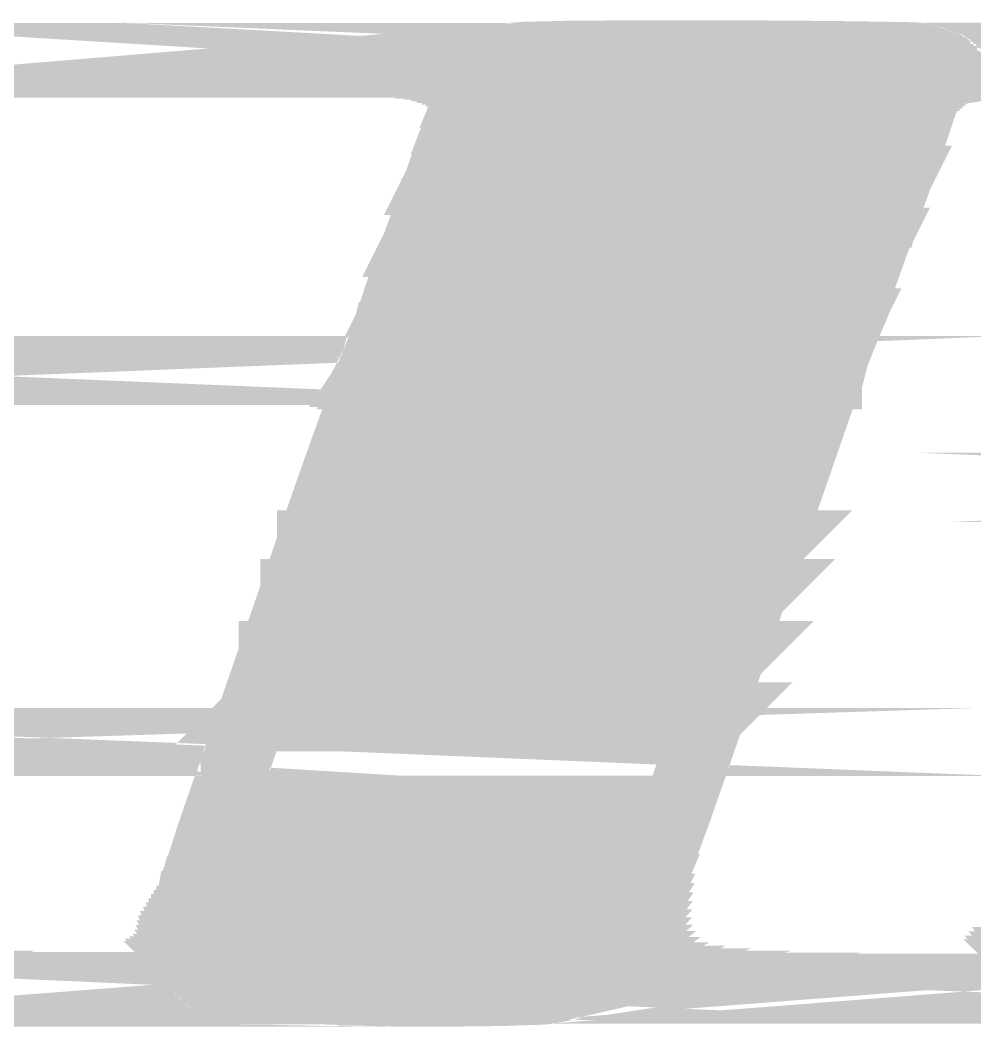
# Model space of a CAD drawing. Extents: x -22 to 239, y -29 to 162.
# Drawn here: x 193.804 to 195.181, y 32.052 to 33.518 of the extents above; entities that cross this region are included whole.
import ezdxf

# ---------------------------------------------------------------- set-up
doc = ezdxf.new("R2010")
doc.units = 0
doc.layers.add('2D_LINE_126', color=255, linetype='CONTINUOUS')

# ---------------------------------------------------------------- blocks, each defined once
blk = doc.blocks.new('SMOOTH_0$1')
at = {"const_width": 0.05}
blk.add_lwpolyline([(-0.025, 0, 1), (0.025, 0, 1)], format="xyb", close=True, dxfattribs=at)
blk = doc.blocks.new('DRAWING_129')
at = {"layer": '2D_LINE_126', "const_width": 0.1}
for points in [[(-6.1554053333, 1.4594226667), (-6.1549746667, 1.4596286667), (-5.731884, 1.4596286667), (-5.727482, 1.4594226667)], [(-3.7108506667, 1.4615533333), (-3.7067586667, 1.4618933333), (-3.0913646667, 1.4618933333), (-3.0906933333, 1.4615533333)], [(-3.7067586667, 1.4618933333), (-3.700526, 1.462412), (-3.0925886667, 1.462412), (-3.0913646667, 1.4618933333)], [(-3.700526, 1.462412), (-3.6909313333, 1.46321), (-3.0949733333, 1.46321), (-3.0925886667, 1.462412)], [(-3.6909313333, 1.46321), (-3.683872, 1.4637966667), (-3.097416, 1.4637966667), (-3.0949733333, 1.46321)], [(-3.683872, 1.4637966667), (-3.679392, 1.4641693333), (-3.099902, 1.4641693333), (-3.097416, 1.4637966667)], [(-3.6775133333, 1.464326), (-3.6689733333, 1.465036), (-3.145646, 1.465036), (-3.102442, 1.464326)], [(-3.679392, 1.4641693333), (-3.6775133333, 1.464326), (-3.102442, 1.464326), (-3.099902, 1.4641693333)], [(-3.7127773333, 1.4612373333), (-3.7124293333, 1.461294), (-3.0901826667, 1.461294), (-3.0900866667, 1.4612373333)], [(-3.7124293333, 1.461294), (-3.7108506667, 1.4615533333), (-3.0906933333, 1.4615533333), (-3.0901826667, 1.461294)], [(-2.4447173333, 1.4651586667), (-2.3872126667, 1.4665166667), (-1.957078, 1.4665166667), (-1.9253386667, 1.4651586667)], [(-3.7146713333, 1.4607673333), (-3.7127773333, 1.4612373333), (-3.0900866667, 1.4612373333), (-3.0892973333, 1.4607673333)], [(-3.7165226667, 1.4601453333), (-3.7151193333, 1.4606166667), (-3.0890446667, 1.4606166667), (-3.0883633333, 1.4601453333)], [(-3.7151193333, 1.4606166667), (-3.7146713333, 1.4607673333), (-3.0892973333, 1.4607673333), (-3.0890446667, 1.4606166667)], [(-3.718316, 1.4593773333), (-3.7171733333, 1.4598666667), (-3.08796, 1.4598666667), (-3.0873553333, 1.4593773333)], [(-3.7171733333, 1.4598666667), (-3.7165226667, 1.4601453333), (-3.0883633333, 1.4601453333), (-3.08796, 1.4598666667)], [(-3.6689733333, 1.465036), (-3.6379613333, 1.4657773333), (-3.1907406667, 1.4657773333), (-3.145646, 1.465036)], [(-2.4923806667, 1.4615533333), (-2.4499346667, 1.465036), (-1.924284, 1.465036), (-1.8944626667, 1.4615533333)], [(-3.6379613333, 1.4657773333), (-3.5934053333, 1.4668426667), (-3.2913933333, 1.4668426667), (-3.1907406667, 1.4657773333)], [(-3.5934053333, 1.4668426667), (-3.5904226667, 1.466848), (-3.291938, 1.466848), (-3.2913933333, 1.4668426667)], [(-3.5904226667, 1.466848), (-3.4096513333, 1.4671973333), (-3.291938, 1.466848)], [(-2.4927533333, 1.4614933333), (-2.4923806667, 1.4615533333), (-1.8944626667, 1.4615533333), (-1.893948, 1.4614933333)], [(-2.4943386667, 1.4612373333), (-2.4927533333, 1.4614933333), (-1.893948, 1.4614933333), (-1.8926466667, 1.4612373333)], [(-6.1578233333, 1.458012), (-6.1554053333, 1.4594226667), (-5.727482, 1.4594226667), (-5.6973333333, 1.458012)], [(-6.16025, 1.456296), (-6.1601153333, 1.4564073333), (-5.6630366667, 1.4564073333), (-5.6606486667, 1.456296)], [(-6.1601153333, 1.4564073333), (-6.1578233333, 1.458012), (-5.6973333333, 1.458012), (-5.6630366667, 1.4564073333)], [(-3.7200433333, 1.4584653333), (-3.719572, 1.458714), (-3.0865373333, 1.458714), (-3.086278, 1.4584653333)], [(-3.719572, 1.458714), (-3.718316, 1.4593773333), (-3.0873553333, 1.4593773333), (-3.0865373333, 1.458714)], [(-3.72164, 1.45745), (-3.7200433333, 1.4584653333), (-3.086278, 1.4584653333), (-3.0852193333, 1.45745)], [(-3.72169, 1.457418), (-3.72164, 1.45745), (-3.0852193333, 1.45745), (-3.0851913333, 1.457418)], [(-3.7232473333, 1.4562413333), (-3.72169, 1.457418), (-3.0851913333, 1.457418), (-3.0841533333, 1.4562413333)], [(-3.7247046667, 1.454942), (-3.7245746667, 1.455058), (-3.083238, 1.455058), (-3.083162, 1.454942)], [(-3.7245746667, 1.455058), (-3.723426, 1.456082), (-3.0840126667, 1.456082), (-3.083238, 1.455058)], [(-3.723426, 1.456082), (-3.7232473333, 1.4562413333), (-3.0841533333, 1.4562413333), (-3.0840126667, 1.456082)], [(-3.726062, 1.4535186667), (-3.7256133333, 1.4539893333), (-3.0825373333, 1.4539893333), (-3.0822713333, 1.4535186667)], [(-3.7256133333, 1.4539893333), (-3.7247046667, 1.454942), (-3.083162, 1.454942), (-3.0825373333, 1.4539893333)], [(-3.727928, 1.451218), (-3.7275126667, 1.4517306667), (-3.081358, 1.4517306667), (-3.0811573333, 1.451218)], [(-3.7275126667, 1.4517306667), (-3.726582, 1.452878), (-3.0819093333, 1.452878), (-3.081358, 1.4517306667)], [(-3.726582, 1.452878), (-3.726062, 1.4535186667), (-3.0822713333, 1.4535186667), (-3.0819093333, 1.452878)], [(-3.7296093333, 1.448776), (-3.7292633333, 1.4492793333), (-3.0806253333, 1.4492793333), (-3.0805626667, 1.448776)], [(-3.7292633333, 1.4492793333), (-3.7286886667, 1.450114), (-3.0808013333, 1.450114), (-3.0806253333, 1.4492793333)], [(-3.7286886667, 1.450114), (-3.7281253333, 1.450932), (-3.0810453333, 1.450932), (-3.0808013333, 1.450114)], [(-3.7281253333, 1.450932), (-3.727928, 1.451218), (-3.0811573333, 1.451218), (-3.0810453333, 1.450932)], [(-3.731094, 1.4462086667), (-3.730302, 1.4475786667), (-3.0804846667, 1.4475786667), (-3.0805393333, 1.4462086667)], [(-3.730302, 1.4475786667), (-3.7298086667, 1.448432), (-3.08052, 1.448432), (-3.0804846667, 1.4475786667)], [(-3.7298086667, 1.448432), (-3.7296093333, 1.448776), (-3.0805626667, 1.448776), (-3.08052, 1.448432)], [(-3.7321306667, 1.4440373333), (-3.731094, 1.4462086667), (-3.0805393333, 1.4462086667), (-3.080626, 1.4440373333)], [(-3.74538, 1.4123126667), (-3.7364746667, 1.433688), (-3.0827153333, 1.433688), (-3.089836, 1.4123126667)], [(-3.73238, 1.4435146667), (-3.7321306667, 1.4440373333), (-3.080626, 1.4440373333), (-3.0806886667, 1.4435146667)], [(-3.7364746667, 1.433688), (-3.735056, 1.437092), (-3.081742, 1.437092), (-3.0827153333, 1.433688)], [(-3.735056, 1.437092), (-3.7336186667, 1.4405426667), (-3.081046, 1.4405426667), (-3.081742, 1.437092)], [(-3.7336186667, 1.4405426667), (-3.73238, 1.4435146667), (-3.0806886667, 1.4435146667), (-3.081046, 1.4405426667)], [(-3.7599653333, 1.3745006667), (-3.74538, 1.4123126667), (-3.089836, 1.4123126667), (-3.1024313333, 1.3745006667)], [(-3.76318, 1.3654466667), (-3.7599653333, 1.3745006667), (-3.1024313333, 1.3745006667), (-3.1054473333, 1.3654466667)], [(-3.77494, 1.33232), (-3.76318, 1.3654466667), (-3.1054473333, 1.3654466667), (-3.1168506667, 1.33232)], [(-3.7905246667, 1.287068), (-3.77494, 1.33232), (-3.1168506667, 1.33232), (-3.132428, 1.287068)], [(-3.790526, 1.2870653333), (-3.7905246667, 1.287068), (-3.132428, 1.287068), (-3.1324293333, 1.2870653333)], [(-3.7933253333, 1.2790393333), (-3.790526, 1.2870653333), (-3.1324293333, 1.2870653333), (-3.135192, 1.2790393333)], [(-3.80694, 1.2400073333), (-3.7933253333, 1.2790393333), (-3.135192, 1.2790393333), (-3.149054, 1.2400073333)], [(-3.8218793333, 1.1976793333), (-3.8069406667, 1.2400046667), (-3.1490546667, 1.2400046667), (-3.164086, 1.1976793333)], [(-3.8069406667, 1.2400046667), (-3.80694, 1.2400073333), (-3.149054, 1.2400073333), (-3.1490546667, 1.2400046667)], [(-3.8322293333, 1.1690433333), (-3.8218813333, 1.197674), (-3.164088, 1.197674), (-3.174256, 1.1690433333)], [(-3.8218813333, 1.197674), (-3.8218806667, 1.1976753333), (-3.1640873333, 1.1976753333), (-3.164088, 1.197674)], [(-3.8218806667, 1.1976753333), (-3.8218793333, 1.1976793333), (-3.164086, 1.1976793333), (-3.1640873333, 1.1976753333)], [(-3.83348, 1.1655753333), (-3.8322293333, 1.1690433333), (-3.174256, 1.1690433333), (-3.1754873333, 1.1655753333)], [(-3.8408733333, 1.145074), (-3.83348, 1.1655753333), (-3.1754873333, 1.1655753333), (-3.1827986667, 1.145074)], [(-3.8476593333, 1.1255626667), (-3.8408733333, 1.145074), (-3.1827986667, 1.145074), (-3.1897573333, 1.1255626667)], [(-3.8498893333, 1.1191513333), (-3.84766, 1.1255606667), (-3.189758, 1.1255606667), (-3.1920226667, 1.1191513333)], [(-3.84766, 1.1255606667), (-3.8476593333, 1.1255626667), (-3.1897573333, 1.1255626667), (-3.189758, 1.1255606667)], [(-3.8579846667, 1.095086), (-3.8498893333, 1.1191513333), (-3.1920226667, 1.1191513333), (-3.200526, 1.095086)], [(-3.8624393333, 1.081004), (-3.8579846667, 1.095086), (-3.200526, 1.095086), (-3.205502, 1.081004)], [(-3.86244, 1.0810026667), (-3.8624393333, 1.081004), (-3.205502, 1.081004), (-3.2055026667, 1.0810026667)], [(-3.8635533333, 1.077484), (-3.86244, 1.0810026667), (-3.2055026667, 1.0810026667), (-3.2067366667, 1.077484)], [(-3.8685786667, 1.0614493333), (-3.8635533333, 1.077484), (-3.2067366667, 1.077484), (-3.212358, 1.0614493333)], [(-3.8747686667, 1.0428046667), (-3.8685826667, 1.0614373333), (-3.2123626667, 1.0614373333), (-3.2188953333, 1.0428046667)], [(-3.8685826667, 1.0614373333), (-3.86858, 1.061444), (-3.21236, 1.061444), (-3.2123626667, 1.0614373333)], [(-3.86858, 1.061444), (-3.8685786667, 1.0614493333), (-3.212358, 1.0614493333), (-3.21236, 1.061444)], [(-3.876194, 1.0386913333), (-3.8761926667, 1.038694), (-3.2203366667, 1.038694), (-3.2203373333, 1.0386913333)], [(-3.8810953333, 1.0245453333), (-3.876194, 1.0386913333), (-3.2203373333, 1.0386913333), (-3.2252346667, 1.0245453333)], [(-3.8761926667, 1.038694), (-3.8747713333, 1.0427953333), (-3.2188986667, 1.0427953333), (-3.2203366667, 1.038694)], [(-3.8747713333, 1.0427953333), (-3.87477, 1.0428), (-3.2188966667, 1.0428), (-3.2188986667, 1.0427953333)], [(-3.87477, 1.0428), (-3.8747686667, 1.0428046667), (-3.2188953333, 1.0428046667), (-3.2188966667, 1.0428)], [(-3.8865286667, 1.0097553333), (-3.8811, 1.0245326667), (-3.2252393333, 1.0245326667), (-3.2303546667, 1.0097553333)], [(-3.8811, 1.0245326667), (-3.8810973333, 1.0245393333), (-3.2252366667, 1.0245393333), (-3.2252393333, 1.0245326667)], [(-3.8810973333, 1.0245393333), (-3.8810953333, 1.0245453333), (-3.2252346667, 1.0245453333), (-3.2252366667, 1.0245393333)], [(-6.4690233333, 1.0125493333), (-6.4690226667, 1.01255), (-5.8188673333, 1.01255), (-5.8188513333, 1.0125493333)], [(-6.4690226667, 1.01255), (-6.4689506667, 1.0126566667), (-5.8213646667, 1.0126566667), (-5.8188673333, 1.01255)], [(-6.4689506667, 1.0126566667), (-6.4689493333, 1.012658), (-5.8213953333, 1.012658), (-5.8213646667, 1.0126566667)], [(-5.4725266667, 1.0124046667), (-5.4724933333, 1.012406), (-4.8392913333, 1.012406), (-4.8392913333, 1.0124046667)], [(-5.47396, 1.01234), (-5.4725266667, 1.0124046667), (-4.8392913333, 1.0124046667), (-4.839284, 1.01234)], [(-5.4739766667, 1.0123386667), (-5.47396, 1.01234), (-4.839284, 1.01234), (-4.839284, 1.0123386667)], [(-3.8865306667, 1.0097506667), (-3.8865293333, 1.0097526667), (-3.2303553333, 1.0097526667), (-3.230356, 1.0097506667)], [(-3.901664, 0.969406), (-3.8878306667, 1.006284), (-3.231556, 1.006284), (-3.2442566667, 0.969406)], [(-3.8878306667, 1.006284), (-3.88783, 1.0062853333), (-3.231556, 1.0062853333), (-3.231556, 1.006284)], [(-3.88783, 1.0062853333), (-3.8865306667, 1.0097506667), (-3.230356, 1.0097506667), (-3.231556, 1.0062853333)], [(-3.8865293333, 1.0097526667), (-3.8865286667, 1.0097553333), (-3.2303546667, 1.0097553333), (-3.2303553333, 1.0097526667)], [(-3.9241013333, 0.9081766667), (-3.904558, 0.9616906667), (-3.246926, 0.9616906667), (-3.2654373333, 0.9081766667)], [(-3.904558, 0.9616906667), (-3.901664, 0.969406), (-3.2442566667, 0.969406), (-3.246926, 0.9616906667)], [(-3.944452, 0.8512253333), (-3.9244646667, 0.9071813333), (-3.265782, 0.9071813333), (-3.2851713333, 0.8512253333)], [(-3.9244646667, 0.9071813333), (-3.9241013333, 0.9081766667), (-3.2654373333, 0.9081766667), (-3.265782, 0.9071813333)], [(-3.949102, 0.8378806667), (-3.944452, 0.8512253333), (-3.2851713333, 0.8512253333), (-3.289796, 0.8378806667)], [(-3.962748, 0.7987166667), (-3.949102, 0.8378806667), (-3.289796, 0.8378806667), (-3.30339, 0.7987166667)], [(-0.6986326667, 0.843778), (-0.6986646667, 0.8437793333), (0.0463306667, 0.8437793333), (0.046332, 0.843778)], [(-1.663824, 0.8439166667), (-1.663824, 0.843918), (-0.7009546667, 0.843918), (-0.700986, 0.8439166667)], [(-3.9735473333, 0.76736), (-3.962748, 0.7987166667), (-3.30339, 0.7987166667), (-3.3142746667, 0.76736)], [(-3.99942, 0.6924213333), (-3.97589, 0.7605573333), (-3.316634, 0.7605573333), (-3.3402626667, 0.6924213333)], [(-3.97589, 0.760558), (-3.9735473333, 0.76736), (-3.3142746667, 0.76736), (-3.3166333333, 0.760558)], [(-3.97589, 0.7605573333), (-3.97589, 0.760558), (-3.3166333333, 0.760558), (-3.316634, 0.7605573333)], [(-4.0268346667, 0.6131093333), (-4.0000786667, 0.6905153333), (-3.340924, 0.6905153333), (-3.3676893333, 0.6131093333)], [(-4.0000786667, 0.690516), (-3.99942, 0.6924213333), (-3.3402626667, 0.6924213333), (-3.3409233333, 0.690516)], [(-4.0000786667, 0.6905153333), (-4.0000786667, 0.690516), (-3.3409233333, 0.690516), (-3.340924, 0.6905153333)], [(-4.03109, 0.6008086667), (-4.0268346667, 0.6131093333), (-3.3676893333, 0.6131093333), (-3.3719426667, 0.6008086667)], [(-4.054924, 0.531918), (-4.03109, 0.600808), (-3.3719433333, 0.600808), (-3.39571, 0.531918)], [(-4.03109, 0.600808), (-4.03109, 0.6008086667), (-3.3719426667, 0.6008086667), (-3.3719433333, 0.600808)], [(-4.061564, 0.5126106667), (-4.054924, 0.531918), (-3.39571, 0.531918), (-3.4023706667, 0.5126106667)], [(-4.0615646667, 0.51261), (-4.061564, 0.5126106667), (-3.4023706667, 0.5126106667), (-3.4023713333, 0.51261)], [(-4.0862533333, 0.4408266667), (-4.0615646667, 0.51261), (-3.4023713333, 0.51261), (-3.427056, 0.4408266667)], [(-6.8345706667, 0.4753293333), (-6.83296, 0.477706), (-6.033226, 0.477706), (-6.1179753333, 0.4753293333)], [(-6.8345713333, 0.4753286667), (-6.8345706667, 0.4753293333), (-6.1179753333, 0.4753293333), (-6.117996, 0.4753286667)], [(-5.4834693333, 0.4773253333), (-5.483486, 0.477326), (-4.7741153333, 0.477326), (-4.7741153333, 0.4773253333)], [(-5.4834533333, 0.4773246667), (-5.4834693333, 0.4773253333), (-4.7741153333, 0.4773253333), (-4.7741153333, 0.4773246667)], [(-5.4811346667, 0.4771833333), (-5.4834533333, 0.4773246667), (-4.7741153333, 0.4773246667), (-4.7740993333, 0.4771833333)], [(-5.481106, 0.4771813333), (-5.4811346667, 0.4771833333), (-4.7740993333, 0.4771833333), (-4.7740986667, 0.4771813333)], [(-4.107942, 0.3777666667), (-4.0862533333, 0.4408266667), (-3.427056, 0.4408266667), (-3.4491586667, 0.3777666667)], [(-4.122332, 0.3359273333), (-4.107942, 0.3777666667), (-3.4491586667, 0.3777666667), (-3.464468, 0.3359273333)], [(-4.1283893333, 0.316672), (-4.122332, 0.3359273333), (-3.464468, 0.3359273333), (-3.4715133333, 0.316672)], [(-4.144768, 0.264608), (-4.1283893333, 0.316672), (-3.4715133333, 0.316672), (-3.4913826667, 0.264608)], [(-4.1511113333, 0.2402606667), (-4.1458213333, 0.2612593333), (-3.4928213333, 0.2612593333), (-3.501842, 0.2402606667)], [(-4.1458213333, 0.2612593333), (-4.144768, 0.264608), (-3.4913826667, 0.264608), (-3.4928213333, 0.2612593333)], [(-4.15431, 0.2226426667), (-4.1518333333, 0.236284), (-3.50355, 0.236284), (-3.5104853333, 0.2226426667)], [(-4.1518333333, 0.236284), (-4.1511113333, 0.2402606667), (-3.501842, 0.2402606667), (-3.50355, 0.236284)], [(-4.1549993333, 0.2188486667), (-4.15431, 0.2226426667), (-3.5104853333, 0.2226426667), (-3.51271, 0.2188486667)], [(-4.155662, 0.2128093333), (-4.1549993333, 0.2188486667), (-3.51271, 0.2188486667), (-3.516252, 0.2128093333)], [(-4.1552153333, 0.196742), (-4.1556513333, 0.2006453333), (-3.5241253333, 0.2006453333), (-3.5267413333, 0.196742)], [(-4.1556513333, 0.2006453333), (-4.15588, 0.2067266667), (-3.5200486667, 0.2067266667), (-3.5241253333, 0.2006453333)], [(-4.15588, 0.2067266667), (-4.155782, 0.209464), (-3.518214, 0.209464), (-3.5200486667, 0.2067266667)], [(-4.155782, 0.209464), (-4.155662, 0.2128093333), (-3.516252, 0.2128093333), (-3.518214, 0.209464)], [(-4.152816, 0.1847533333), (-4.15385, 0.188574), (-3.53298, 0.188574), (-3.5358973333, 0.1847533333)], [(-4.1521353333, 0.1822406667), (-4.152816, 0.1847533333), (-3.5358973333, 0.1847533333), (-3.5380806667, 0.1822406667)], [(-4.15385, 0.188574), (-4.154976, 0.194596), (-3.52838, 0.194596), (-3.53298, 0.188574)], [(-4.154976, 0.194596), (-4.1552153333, 0.196742), (-3.5267413333, 0.196742), (-3.52838, 0.194596)], [(-4.1486966667, 0.173402), (-4.1498773333, 0.17605), (-3.5434593333, 0.17605), (-3.5457593333, 0.173402)], [(-4.146744, 0.1690226667), (-4.1486966667, 0.173402), (-3.5457593333, 0.173402), (-3.5500773333, 0.1690226667)], [(-4.1498773333, 0.17605), (-4.1521353333, 0.1822406667), (-3.5380806667, 0.1822406667), (-3.5434593333, 0.17605)], [(-4.1379473333, 0.1533733333), (-4.13937, 0.155538), (-3.5643586667, 0.155538), (-3.5667913333, 0.1533733333)], [(-4.13937, 0.155538), (-4.1432313333, 0.162166), (-3.5569106667, 0.162166), (-3.5643586667, 0.155538)], [(-4.1435006667, 0.162692), (-4.146744, 0.1690226667), (-3.5500773333, 0.1690226667), (-3.55632, 0.162692)], [(-4.1432313333, 0.162166), (-4.1435006667, 0.162692), (-3.55632, 0.162692), (-3.5569106667, 0.162166)], [(-2.9212293333, 0.1529893333), (-2.9258093333, 0.159408), (-2.3415166667, 0.159408), (-2.3486773333, 0.1529893333)], [(-4.126854, 0.139208), (-4.12982, 0.142356), (-3.5814773333, 0.142356), (-3.586156, 0.139208)], [(-4.1318686667, 0.144804), (-4.1325866667, 0.145662), (-3.5767333333, 0.145662), (-3.5778393333, 0.144804)], [(-4.12982, 0.142356), (-4.1318686667, 0.144804), (-3.5778393333, 0.144804), (-3.5814773333, 0.142356)], [(-4.1325866667, 0.145662), (-4.135158, 0.14913), (-3.5722626667, 0.14913), (-3.5767333333, 0.145662)], [(-4.135158, 0.14913), (-4.1379473333, 0.1533733333), (-3.5667913333, 0.1533733333), (-3.5722626667, 0.14913)], [(-2.9071766667, 0.137888), (-2.910686, 0.1412513333), (-2.3638933333, 0.1412513333), (-2.3688593333, 0.137888)], [(-2.9127433333, 0.1433766667), (-2.9161826667, 0.14693), (-2.356226, 0.14693), (-2.360756, 0.1433766667)], [(-2.910686, 0.1412513333), (-2.9127433333, 0.1433766667), (-2.360756, 0.1433766667), (-2.3638933333, 0.1412513333)], [(-2.9203013333, 0.1518753333), (-2.9212293333, 0.1529893333), (-2.3486773333, 0.1529893333), (-2.3499206667, 0.1518753333)], [(-2.9161826667, 0.14693), (-2.9203013333, 0.1518753333), (-2.3499206667, 0.1518753333), (-2.356226, 0.14693)], [(-5.305912, 0.1251866667), (-5.34396, 0.1268986667), (-4.817898, 0.1268986667), (-4.8235773333, 0.1251866667)], [(-5.3515853333, 0.127632), (-5.3628853333, 0.1287186667), (-4.8126133333, 0.1287186667), (-4.815464, 0.127632)], [(-5.34396, 0.1268986667), (-5.3515853333, 0.127632), (-4.815464, 0.127632), (-4.817898, 0.1268986667)], [(-4.1246253333, 0.136978), (-4.126854, 0.139208), (-3.586156, 0.139208), (-3.58947, 0.136978)], [(-4.12003, 0.1323806667), (-4.1246253333, 0.136978), (-3.58947, 0.136978), (-3.59747, 0.1323806667)], [(-4.116038, 0.128386), (-4.12003, 0.1323806667), (-3.59747, 0.1323806667), (-3.6057873333, 0.128386)], [(-4.11267, 0.125016), (-4.116038, 0.128386), (-3.6057873333, 0.128386), (-3.6143753333, 0.125016)], [(-2.902084, 0.133006), (-2.9071766667, 0.137888), (-2.3688593333, 0.137888), (-2.377354, 0.133006)], [(-2.897658, 0.128764), (-2.902084, 0.133006), (-2.377354, 0.133006), (-2.386186, 0.128764)], [(-2.8939246667, 0.1251853333), (-2.897658, 0.128764), (-2.386186, 0.128764), (-2.3953066667, 0.1251853333)], [(-6.8877406667, 0.1153546667), (-6.9406253333, 0.1171006667), (-6.5340986667, 0.1171006667), (-6.615788, 0.1153546667)], [(-6.8818506667, 0.11516), (-6.8877406667, 0.1153546667), (-6.615788, 0.1153546667), (-6.654788, 0.11516)], [(-6.9407886667, 0.1171173333), (-6.9566946667, 0.1187353333), (-6.4957513333, 0.1187353333), (-6.533324, 0.1171173333)], [(-6.9566946667, 0.1187353333), (-6.962344, 0.1197686667), (-6.4717486667, 0.1197686667), (-6.4957513333, 0.1187353333)], [(-5.2757693333, 0.1238306667), (-5.305912, 0.1251866667), (-4.8235773333, 0.1251866667), (-4.8296093333, 0.1238306667)], [(-3.9304246667, 0.1169706667), (-4.1064453333, 0.1187873333), (-3.648662, 0.1187873333), (-3.7067186667, 0.1169706667)], [(-4.1064453333, 0.1187873333), (-4.1065453333, 0.1188873333), (-3.6454666667, 0.1188873333), (-3.648662, 0.1187873333)], [(-4.9797233333, 0.1190193333), (-5.1094506667, 0.1206226667), (-4.8574946667, 0.1206226667), (-4.8767013333, 0.1190193333)], [(-5.1094506667, 0.1206226667), (-5.1841753333, 0.122064), (-4.840234, 0.122064), (-4.8574946667, 0.1206226667)], [(-2.711526, 0.1169706667), (-2.8872506667, 0.118788), (-2.430148, 0.118788), (-2.4881126667, 0.1169706667)], [(-2.8872506667, 0.118788), (-2.887356, 0.1188886667), (-2.426936, 0.1188886667), (-2.430148, 0.118788)], [(-5.1841753333, 0.122064), (-5.2496986667, 0.123328), (-4.831846, 0.123328), (-4.840234, 0.122064)], [(-5.2496986667, 0.123328), (-5.2757693333, 0.1238306667), (-4.8296093333, 0.1238306667), (-4.831846, 0.123328)], [(-4.1065453333, 0.1188873333), (-4.1071253333, 0.119468), (-3.6379526667, 0.119468), (-3.6454666667, 0.1188873333)], [(-1.7375226667, 0.1165466667), (-1.7923573333, 0.118638), (-1.352864, 0.118638), (-1.5353186667, 0.1165466667)], [(-4.1071253333, 0.119468), (-4.108258, 0.1206013333), (-3.630528, 0.1206013333), (-3.6379526667, 0.119468)], [(-4.1099386667, 0.1222826667), (-4.11267, 0.125016), (-3.6143753333, 0.125016), (-3.6232093333, 0.1222826667)], [(-4.108258, 0.1206013333), (-4.1099386667, 0.1222826667), (-3.6232093333, 0.1222826667), (-3.630528, 0.1206013333)], [(-3.8801066667, 0.1164506667), (-3.9304246667, 0.1169706667), (-3.7067186667, 0.1169706667), (-3.749632, 0.1164506667)], [(-3.784694, 0.1160266667), (-3.8801066667, 0.1164506667), (-3.749632, 0.1164506667)], [(-2.887356, 0.1188886667), (-2.8879606667, 0.119468), (-2.4194293333, 0.119468), (-2.426936, 0.1188886667)], [(-2.8879606667, 0.119468), (-2.8891426667, 0.1206013333), (-2.412006, 0.1206013333), (-2.4194293333, 0.119468)], [(-0.329664, 0.1045326667), (-0.3400693333, 0.1049113333), (0.2563073333, 0.1049113333), (0.2551413333, 0.1045326667)], [(-0.2846393333, 0.1028953333), (-0.329664, 0.1045326667), (0.2551413333, 0.1045326667), (0.2480693333, 0.1028953333)], [(-0.26919, 0.1023333333), (-0.2846393333, 0.1028953333), (0.2480693333, 0.1028953333), (0.24412, 0.1023333333)]]:
    blk.add_lwpolyline(points, close=True, dxfattribs=at)
blk.add_lwpolyline([(-3.7266346667, 1.454022), (-3.7285386667, 1.4516753333), (-3.7302546667, 1.4491833333), (-3.7317686667, 1.446564), (-3.733076, 1.443826), (-3.746088, 1.412596), (-3.76068, 1.374766), (-3.77566, 1.332568), (-3.7912453333, 1.2873166667), (-3.8076593333, 1.240258), (-3.822598, 1.1979326667), (-3.832946, 1.169302), (-3.84159, 1.1453326667), (-3.8506093333, 1.1194013333), (-3.85871, 1.09532), (-3.8642793333, 1.077714), (-3.869306, 1.0616773333), (-3.8754913333, 1.0430446667), (-3.8818153333, 1.0247953333), (-3.887244, 1.0100186667), (-3.9052713333, 0.961958), (-3.9251806667, 0.9074426667), (-3.9451693333, 0.851482), (-3.9634673333, 0.7989673333), (-3.9766106667, 0.760806), (-4.00014, 0.69267), (-4.0275546667, 0.6133586667), (-4.055644, 0.5321666667), (-4.1230553333, 0.3361653333), (-4.1465546667, 0.2614673333), (-4.1518566667, 0.240422), (-4.1557533333, 0.2189586667), (-4.156422, 0.212864), (-4.1566426667, 0.206726), (-4.1564113333, 0.200588), (-4.1557306667, 0.194484), (-4.154594, 0.188404), (-4.1528626667, 0.18201), (-4.150584, 0.1757633333), (-4.1474313333, 0.168694), (-4.1439, 0.1618006667), (-4.140018, 0.155136), (-4.1357826667, 0.1486933333), (-4.133186, 0.1451906667), (-4.13039, 0.14185), (-4.1274, 0.138676), (-4.1067646667, 0.1180286667), (-3.88011, 0.1156886667), (-3.784692, 0.1152646667), (-3.7067013333, 0.1162086667), (-3.645426, 0.1181266667), (-3.6378653333, 0.11871), (-3.630386, 0.119852), (-3.6230106667, 0.1215466667), (-3.6141233333, 0.124296), (-3.6054826667, 0.1276866667), (-3.5971153333, 0.131706), (-3.5890666667, 0.1363306667), (-3.5773926667, 0.144186), (-3.5663033333, 0.1527873333), (-3.5557946667, 0.1621386667), (-3.5452, 0.172884), (-3.535306, 0.184272), (-3.526122, 0.196298), (-3.517568, 0.2090586667), (-3.509816, 0.2222766667), (-3.5028593333, 0.2359613333), (-3.4906766667, 0.2643206667), (-3.470798, 0.31641), (-3.4484426667, 0.3775053333), (-3.4263353333, 0.4405786667), (-3.4016506667, 0.5123626667), (-3.3712226667, 0.6005593333), (-3.3402033333, 0.6902666667), (-3.3135546667, 0.7671106667), (-3.289076, 0.8376306667), (-3.2647173333, 0.9079273333), (-3.2435366667, 0.969158), (-3.230836, 1.006036), (-3.2196173333, 1.038442), (-3.204784, 1.08075), (-3.1890393333, 1.1253066667), (-3.1747693333, 1.16532), (-3.134474, 1.2787846667), (-3.104724, 1.365206), (-3.0819873333, 1.4334633333), (-3.0810013333, 1.4369106667), (-3.0802933333, 1.4404213333), (-3.079866, 1.4439773333), (-3.079722, 1.4475786667), (-3.07976, 1.4484946667), (-3.0798733333, 1.4494046667), (-3.080062, 1.450302), (-3.0803246667, 1.4511806667), (-3.0806593333, 1.4520353333), (-3.0812333333, 1.4532306667), (-3.0818866667, 1.4543866667), (-3.0826153333, 1.4554973333), (-3.083422, 1.4565646667), (-3.0846693333, 1.4579786667), (-3.0860326667, 1.459286), (-3.0875033333, 1.4604773333), (-3.0886326667, 1.461258), (-3.0898153333, 1.4619626667), (-3.0910433333, 1.4625846667), (-3.0923193333, 1.4631253333), (-3.0947626667, 1.4639426667), (-3.0972706667, 1.4645453333), (-3.099822, 1.464928), (-3.102412, 1.4650873333), (-3.1907326667, 1.4665393333), (-3.2919353333, 1.46761), (-3.4096526667, 1.4679593333), (-3.593414, 1.4676046667), (-3.669014, 1.4657973333), (-3.710944, 1.46231), (-3.7129306667, 1.461984), (-3.7148853333, 1.4614993333), (-3.716794, 1.460858), (-3.7186453333, 1.4600653333), (-3.720426, 1.4591253333), (-3.7221253333, 1.4580446667), (-3.7237313333, 1.45683), (-3.7252346667, 1.45549), (-3.7266346667, 1.454022)], dxfattribs=at)
at = {"layer": '2D_LINE_126'}
for p in [(-3.7171733333, 1.4598666667), (-3.7171733333, 1.4598666667), (-3.7165226667, 1.4601453333), (-3.7165226667, 1.4601453333), (-3.7151193333, 1.4606166667), (-3.7151193333, 1.4606166667), (-3.7146713333, 1.4607673333), (-3.7146713333, 1.4607673333), (-3.7127773333, 1.4612373333), (-3.7127773333, 1.4612373333), (-3.7124293333, 1.461294), (-3.7124293333, 1.461294), (-3.7108506667, 1.4615533333), (-3.7108506667, 1.4615533333), (-3.7067586667, 1.4618933333), (-3.7067586667, 1.4618933333), (-3.700526, 1.462412), (-3.700526, 1.462412), (-3.6909313333, 1.46321), (-3.6909313333, 1.46321), (-3.683872, 1.4637966667), (-3.683872, 1.4637966667), (-3.679392, 1.4641693333), (-3.679392, 1.4641693333), (-3.6775133333, 1.464326), (-3.6775133333, 1.464326), (-3.6689733333, 1.465036), (-3.6689733333, 1.465036), (-3.6379613333, 1.4657773333), (-3.6379613333, 1.4657773333), (-3.5934053333, 1.4668426667), (-3.5934053333, 1.4668426667), (-3.5904226667, 1.466848), (-3.5904226667, 1.466848), (-3.4096513333, 1.4671973333), (-3.2913933333, 1.4668426667), (-3.1907406667, 1.4657773333), (-3.145646, 1.465036), (-3.102442, 1.464326), (-3.099902, 1.4641693333), (-3.099902, 1.4641693333), (-3.097416, 1.4637966667), (-3.097416, 1.4637966667), (-3.0949733333, 1.46321), (-3.0949733333, 1.46321), (-3.0925886667, 1.462412), (-3.0925886667, 1.462412), (-3.0913646667, 1.4618933333), (-3.0913646667, 1.4618933333), (-3.0906933333, 1.4615533333), (-3.0906933333, 1.4615533333), (-3.0901826667, 1.461294), (-3.0901826667, 1.461294), (-3.0900866667, 1.4612373333), (-3.0900866667, 1.4612373333), (-3.0892973333, 1.4607673333), (-3.0892973333, 1.4607673333), (-3.0890446667, 1.4606166667), (-3.0890446667, 1.4606166667), (-3.0883633333, 1.4601453333), (-3.0883633333, 1.4601453333), (-3.08796, 1.4598666667), (-3.08796, 1.4598666667), (-3.7317686667, 1.446564), (-3.731094, 1.4462086667), (-3.731094, 1.4462086667), (-3.730302, 1.4475786667), (-3.730302, 1.4475786667), (-3.7302546667, 1.4491833333), (-3.7298086667, 1.448432), (-3.7298086667, 1.448432), (-3.7296093333, 1.448776), (-3.7296093333, 1.448776), (-3.7292633333, 1.4492793333), (-3.7292633333, 1.4492793333), (-3.7286886667, 1.450114), (-3.7286886667, 1.450114), (-3.7285386667, 1.4516753333), (-3.7281253333, 1.450932), (-3.7281253333, 1.450932), (-3.727928, 1.451218), (-3.727928, 1.451218), (-3.7275126667, 1.4517306667), (-3.7275126667, 1.4517306667), (-3.7266346667, 1.454022), (-3.726582, 1.452878), (-3.726582, 1.452878), (-3.726062, 1.4535186667), (-3.726062, 1.4535186667), (-3.7256133333, 1.4539893333), (-3.7256133333, 1.4539893333), (-3.7247046667, 1.454942), (-3.7247046667, 1.454942), (-3.7245746667, 1.455058), (-3.7245746667, 1.455058), (-3.723426, 1.456082), (-3.723426, 1.456082), (-3.7232473333, 1.4562413333), (-3.7232473333, 1.4562413333), (-3.72169, 1.457418), (-3.72169, 1.457418), (-3.72164, 1.45745), (-3.72164, 1.45745), (-3.7200433333, 1.4584653333), (-3.7200433333, 1.4584653333), (-3.719572, 1.458714), (-3.719572, 1.458714), (-3.718316, 1.4593773333), (-3.718316, 1.4593773333), (-3.0873553333, 1.4593773333), (-3.0873553333, 1.4593773333), (-3.0865373333, 1.458714), (-3.0865373333, 1.458714), (-3.086278, 1.4584653333), (-3.086278, 1.4584653333), (-3.0852193333, 1.45745), (-3.0852193333, 1.45745), (-3.0851913333, 1.457418), (-3.0851913333, 1.457418), (-3.0841533333, 1.4562413333), (-3.0841533333, 1.4562413333), (-3.0840126667, 1.456082), (-3.0840126667, 1.456082), (-3.083238, 1.455058), (-3.083238, 1.455058), (-3.083162, 1.454942), (-3.083162, 1.454942), (-3.0825373333, 1.4539893333), (-3.0825373333, 1.4539893333), (-3.0822713333, 1.4535186667), (-3.0822713333, 1.4535186667), (-3.0819093333, 1.452878), (-3.0819093333, 1.452878), (-3.081358, 1.4517306667), (-3.081358, 1.4517306667), (-3.0811573333, 1.451218), (-3.0811573333, 1.451218), (-3.0810453333, 1.450932), (-3.0810453333, 1.450932), (-3.0808013333, 1.450114), (-3.0808013333, 1.450114), (-3.0806253333, 1.4492793333), (-3.0806253333, 1.4492793333), (-3.0805626667, 1.448776), (-3.0805626667, 1.448776), (-3.0805393333, 1.4462086667), (-3.0805393333, 1.4462086667), (-3.08052, 1.448432), (-3.08052, 1.448432), (-3.0804846667, 1.4475786667), (-3.0804846667, 1.4475786667), (-3.7364746667, 1.433688), (-3.7364746667, 1.433688), (-3.735056, 1.437092), (-3.735056, 1.437092), (-3.7336186667, 1.4405426667), (-3.7336186667, 1.4405426667), (-3.733076, 1.443826), (-3.73238, 1.4435146667), (-3.73238, 1.4435146667), (-3.7321306667, 1.4440373333), (-3.7321306667, 1.4440373333), (-3.0827153333, 1.433688), (-3.0827153333, 1.433688), (-3.081742, 1.437092), (-3.081742, 1.437092), (-3.081046, 1.4405426667), (-3.081046, 1.4405426667), (-3.0806886667, 1.4435146667), (-3.0806886667, 1.4435146667), (-3.080626, 1.4440373333), (-3.080626, 1.4440373333), (-3.746088, 1.412596), (-3.74538, 1.4123126667), (-3.74538, 1.4123126667), (-3.089836, 1.4123126667), (-3.089836, 1.4123126667), (-3.76068, 1.374766), (-3.7599653333, 1.3745006667), (-3.7599653333, 1.3745006667), (-3.1024313333, 1.3745006667), (-3.1024313333, 1.3745006667), (-3.76318, 1.3654466667), (-3.76318, 1.3654466667), (-3.1054473333, 1.3654466667), (-3.1054473333, 1.3654466667), (-3.77566, 1.332568), (-3.77494, 1.33232), (-3.77494, 1.33232), (-3.1168506667, 1.33232), (-3.1168506667, 1.33232), (-3.790526, 1.2870653333), (-3.790526, 1.2870653333), (-3.7905246667, 1.287068), (-3.7905246667, 1.287068), (-3.1324293333, 1.2870653333), (-3.1324293333, 1.2870653333), (-3.132428, 1.287068), (-3.132428, 1.287068), (-3.7933253333, 1.2790393333), (-3.7933253333, 1.2790393333), (-3.135192, 1.2790393333), (-3.135192, 1.2790393333), (-3.8069406667, 1.2400046667), (-3.8069406667, 1.2400046667), (-3.80694, 1.2400073333), (-3.80694, 1.2400073333), (-3.1490546667, 1.2400046667), (-3.1490546667, 1.2400046667), (-3.149054, 1.2400073333), (-3.149054, 1.2400073333), (-3.8218813333, 1.197674), (-3.8218813333, 1.197674), (-3.8218806667, 1.1976753333), (-3.8218806667, 1.1976753333), (-3.8218793333, 1.1976793333), (-3.8218793333, 1.1976793333), (-3.164088, 1.197674), (-3.164088, 1.197674), (-3.1640873333, 1.1976753333), (-3.1640873333, 1.1976753333), (-3.164086, 1.1976793333), (-3.164086, 1.1976793333), (-3.8322293333, 1.1690433333), (-3.8322293333, 1.1690433333), (-3.174256, 1.1690433333), (-3.174256, 1.1690433333), (-3.83348, 1.1655753333), (-3.83348, 1.1655753333), (-3.1754873333, 1.1655753333), (-3.1754873333, 1.1655753333), (-3.8408733333, 1.145074), (-3.8408733333, 1.145074), (-3.1827986667, 1.145074), (-3.1827986667, 1.145074), (-3.84766, 1.1255606667), (-3.84766, 1.1255606667), (-3.8476593333, 1.1255626667), (-3.8476593333, 1.1255626667), (-3.189758, 1.1255606667), (-3.189758, 1.1255606667), (-3.1897573333, 1.1255626667), (-3.1897573333, 1.1255626667), (-3.8498893333, 1.1191513333), (-3.8498893333, 1.1191513333), (-3.1920226667, 1.1191513333), (-3.1920226667, 1.1191513333), (-3.8579846667, 1.095086), (-3.8579846667, 1.095086), (-3.200526, 1.095086), (-3.200526, 1.095086), (-3.86244, 1.0810026667), (-3.86244, 1.0810026667), (-3.8624393333, 1.081004), (-3.8624393333, 1.081004), (-3.2055026667, 1.0810026667), (-3.2055026667, 1.0810026667), (-3.205502, 1.081004), (-3.205502, 1.081004), (-3.8635533333, 1.077484), (-3.8635533333, 1.077484), (-3.2067366667, 1.077484), (-3.2067366667, 1.077484), (-3.8685826667, 1.0614373333), (-3.8685826667, 1.0614373333), (-3.86858, 1.061444), (-3.86858, 1.061444), (-3.8685786667, 1.0614493333), (-3.8685786667, 1.0614493333), (-3.2123626667, 1.0614373333), (-3.2123626667, 1.0614373333), (-3.21236, 1.061444), (-3.21236, 1.061444), (-3.212358, 1.0614493333), (-3.212358, 1.0614493333), (-3.876194, 1.0386913333), (-3.876194, 1.0386913333), (-3.8761926667, 1.038694), (-3.8761926667, 1.038694), (-3.8747713333, 1.0427953333), (-3.8747713333, 1.0427953333), (-3.87477, 1.0428), (-3.87477, 1.0428), (-3.8747686667, 1.0428046667), (-3.8747686667, 1.0428046667), (-3.2203373333, 1.0386913333), (-3.2203373333, 1.0386913333), (-3.2203366667, 1.038694), (-3.2203366667, 1.038694), (-3.2188986667, 1.0427953333), (-3.2188986667, 1.0427953333), (-3.2188966667, 1.0428), (-3.2188966667, 1.0428), (-3.2188953333, 1.0428046667), (-3.2188953333, 1.0428046667), (-3.8811, 1.0245326667), (-3.8811, 1.0245326667), (-3.8810973333, 1.0245393333), (-3.8810973333, 1.0245393333), (-3.8810953333, 1.0245453333), (-3.8810953333, 1.0245453333), (-3.2252393333, 1.0245326667), (-3.2252393333, 1.0245326667), (-3.2252366667, 1.0245393333), (-3.2252366667, 1.0245393333), (-3.2252346667, 1.0245453333), (-3.2252346667, 1.0245453333), (-3.8878306667, 1.006284), (-3.8878306667, 1.006284), (-3.88783, 1.0062853333), (-3.88783, 1.0062853333), (-3.8865306667, 1.0097506667), (-3.8865306667, 1.0097506667), (-3.8865293333, 1.0097526667), (-3.8865293333, 1.0097526667), (-3.8865286667, 1.0097553333), (-3.8865286667, 1.0097553333), (-3.231556, 1.0062853333), (-3.231556, 1.0062853333), (-3.231556, 1.006284), (-3.231556, 1.006284), (-3.230356, 1.0097506667), (-3.230356, 1.0097506667), (-3.2303553333, 1.0097526667), (-3.2303553333, 1.0097526667), (-3.2303546667, 1.0097553333), (-3.2303546667, 1.0097553333), (-3.904558, 0.9616906667), (-3.904558, 0.9616906667), (-3.901664, 0.969406), (-3.901664, 0.969406), (-3.246926, 0.9616906667), (-3.246926, 0.9616906667), (-3.2442566667, 0.969406), (-3.2442566667, 0.969406), (-3.9244646667, 0.9071813333), (-3.9244646667, 0.9071813333), (-3.9241013333, 0.9081766667), (-3.9241013333, 0.9081766667), (-3.265782, 0.9071813333), (-3.265782, 0.9071813333), (-3.2654373333, 0.9081766667), (-3.2654373333, 0.9081766667), (-3.944452, 0.8512253333), (-3.944452, 0.8512253333), (-3.2851713333, 0.8512253333), (-3.2851713333, 0.8512253333), (-3.949102, 0.8378806667), (-3.949102, 0.8378806667), (-3.289796, 0.8378806667), (-3.289796, 0.8378806667), (-3.962748, 0.7987166667), (-3.962748, 0.7987166667), (-3.30339, 0.7987166667), (-3.30339, 0.7987166667), (-3.97589, 0.760558), (-3.97589, 0.760558), (-3.97589, 0.7605573333), (-3.97589, 0.7605573333), (-3.9735473333, 0.76736), (-3.9735473333, 0.76736), (-3.316634, 0.7605573333), (-3.316634, 0.7605573333), (-3.3166333333, 0.760558), (-3.3166333333, 0.760558), (-3.3142746667, 0.76736), (-3.3142746667, 0.76736), (-4.0000786667, 0.690516), (-4.0000786667, 0.690516), (-4.0000786667, 0.6905153333), (-4.0000786667, 0.6905153333), (-3.99942, 0.6924213333), (-3.99942, 0.6924213333), (-3.340924, 0.6905153333), (-3.340924, 0.6905153333), (-3.3409233333, 0.690516), (-3.3409233333, 0.690516), (-3.3402626667, 0.6924213333), (-3.3402626667, 0.6924213333), (-4.0268346667, 0.6131093333), (-4.0268346667, 0.6131093333), (-3.3676893333, 0.6131093333), (-3.3676893333, 0.6131093333), (-4.03109, 0.6008086667), (-4.03109, 0.6008086667), (-4.03109, 0.600808), (-4.03109, 0.600808), (-3.3719433333, 0.600808), (-3.3719433333, 0.600808), (-3.3719426667, 0.6008086667), (-3.3719426667, 0.6008086667), (-4.054924, 0.531918), (-4.054924, 0.531918), (-3.39571, 0.531918), (-3.39571, 0.531918), (-4.0615646667, 0.51261), (-4.0615646667, 0.51261), (-4.061564, 0.5126106667), (-4.061564, 0.5126106667), (-3.4023713333, 0.51261), (-3.4023713333, 0.51261), (-3.4023706667, 0.5126106667), (-3.4023706667, 0.5126106667), (-4.0862533333, 0.4408266667), (-4.0862533333, 0.4408266667), (-3.427056, 0.4408266667), (-3.427056, 0.4408266667), (-4.107942, 0.3777666667), (-4.107942, 0.3777666667), (-3.4491586667, 0.3777666667), (-3.4491586667, 0.3777666667), (-4.122332, 0.3359273333), (-4.122332, 0.3359273333), (-3.464468, 0.3359273333), (-3.464468, 0.3359273333), (-4.1283893333, 0.316672), (-4.1283893333, 0.316672), (-3.4715133333, 0.316672), (-3.4715133333, 0.316672), (-4.1458213333, 0.2612593333), (-4.1458213333, 0.2612593333), (-4.144768, 0.264608), (-4.144768, 0.264608), (-3.4928213333, 0.2612593333), (-3.4928213333, 0.2612593333), (-3.4913826667, 0.264608), (-3.4913826667, 0.264608), (-4.1518333333, 0.236284), (-4.1518333333, 0.236284), (-4.1511113333, 0.2402606667), (-4.1511113333, 0.2402606667), (-3.50355, 0.236284), (-3.50355, 0.236284), (-3.501842, 0.2402606667), (-3.501842, 0.2402606667), (-4.1549993333, 0.2188486667), (-4.1549993333, 0.2188486667), (-4.15431, 0.2226426667), (-4.15431, 0.2226426667), (-3.51271, 0.2188486667), (-3.51271, 0.2188486667), (-3.5104853333, 0.2226426667), (-3.5104853333, 0.2226426667), (-4.15588, 0.2067266667), (-4.15588, 0.2067266667), (-4.155782, 0.209464), (-4.155782, 0.209464), (-4.155662, 0.2128093333), (-4.155662, 0.2128093333), (-4.1556513333, 0.2006453333), (-4.1556513333, 0.2006453333), (-3.5241253333, 0.2006453333), (-3.5241253333, 0.2006453333), (-3.5200486667, 0.2067266667), (-3.5200486667, 0.2067266667), (-3.518214, 0.209464), (-3.518214, 0.209464), (-3.516252, 0.2128093333), (-3.516252, 0.2128093333), (-4.1552153333, 0.196742), (-4.1552153333, 0.196742), (-4.154976, 0.194596), (-4.154976, 0.194596), (-4.15385, 0.188574), (-4.15385, 0.188574), (-4.152816, 0.1847533333), (-4.152816, 0.1847533333), (-3.5358973333, 0.1847533333), (-3.5358973333, 0.1847533333), (-3.53298, 0.188574), (-3.53298, 0.188574), (-3.52838, 0.194596), (-3.52838, 0.194596), (-3.5267413333, 0.196742), (-3.5267413333, 0.196742), (-4.1521353333, 0.1822406667), (-4.1521353333, 0.1822406667), (-4.1498773333, 0.17605), (-4.1498773333, 0.17605), (-4.1486966667, 0.173402), (-4.1486966667, 0.173402), (-3.5457593333, 0.173402), (-3.5457593333, 0.173402), (-3.5434593333, 0.17605), (-3.5434593333, 0.17605), (-3.5380806667, 0.1822406667), (-3.5380806667, 0.1822406667), (-4.146744, 0.1690226667), (-4.146744, 0.1690226667), (-4.1435006667, 0.162692), (-4.1435006667, 0.162692), (-4.1432313333, 0.162166), (-4.1432313333, 0.162166), (-4.13937, 0.155538), (-4.13937, 0.155538), (-3.5643586667, 0.155538), (-3.5643586667, 0.155538), (-3.5569106667, 0.162166), (-3.5569106667, 0.162166), (-3.55632, 0.162692), (-3.55632, 0.162692), (-3.5500773333, 0.1690226667), (-3.5500773333, 0.1690226667), (-4.1379473333, 0.1533733333), (-4.1379473333, 0.1533733333), (-4.135158, 0.14913), (-4.135158, 0.14913), (-4.1325866667, 0.145662), (-4.1325866667, 0.145662), (-4.1318686667, 0.144804), (-4.1318686667, 0.144804), (-4.12982, 0.142356), (-4.12982, 0.142356), (-3.5814773333, 0.142356), (-3.5814773333, 0.142356), (-3.5778393333, 0.144804), (-3.5778393333, 0.144804), (-3.5767333333, 0.145662), (-3.5767333333, 0.145662), (-3.5722626667, 0.14913), (-3.5722626667, 0.14913), (-3.5667913333, 0.1533733333), (-3.5667913333, 0.1533733333), (-4.126854, 0.139208), (-4.126854, 0.139208), (-4.1246253333, 0.136978), (-4.1246253333, 0.136978), (-4.12003, 0.1323806667), (-4.12003, 0.1323806667), (-4.116038, 0.128386), (-4.116038, 0.128386), (-3.6057873333, 0.128386), (-3.6057873333, 0.128386), (-3.59747, 0.1323806667), (-3.59747, 0.1323806667), (-3.58947, 0.136978), (-3.58947, 0.136978), (-3.586156, 0.139208), (-3.586156, 0.139208), (-4.11267, 0.125016), (-4.11267, 0.125016), (-4.1099386667, 0.1222826667), (-4.1099386667, 0.1222826667), (-4.108258, 0.1206013333), (-4.108258, 0.1206013333), (-4.1071253333, 0.119468), (-4.1071253333, 0.119468), (-4.1065453333, 0.1188873333), (-4.1065453333, 0.1188873333), (-4.1064453333, 0.1187873333), (-4.1064453333, 0.1187873333), (-3.9304246667, 0.1169706667), (-3.9304246667, 0.1169706667), (-3.8801066667, 0.1164506667), (-3.8801066667, 0.1164506667), (-3.784694, 0.1160266667), (-3.749632, 0.1164506667), (-3.749632, 0.1164506667), (-3.7067186667, 0.1169706667), (-3.7067186667, 0.1169706667), (-3.648662, 0.1187873333), (-3.648662, 0.1187873333), (-3.6454666667, 0.1188873333), (-3.6454666667, 0.1188873333), (-3.6379526667, 0.119468), (-3.6379526667, 0.119468), (-3.630528, 0.1206013333), (-3.630528, 0.1206013333), (-3.6232093333, 0.1222826667), (-3.6232093333, 0.1222826667), (-3.6143753333, 0.125016), (-3.6143753333, 0.125016)]:
    blk.add_blockref('SMOOTH_0$1', p, dxfattribs=at)

msp = doc.modelspace()

# ---------------------------------------------------------------- block references
msp.add_blockref('DRAWING_129', (198.2, 32))

doc.saveas('drawing.dxf')
